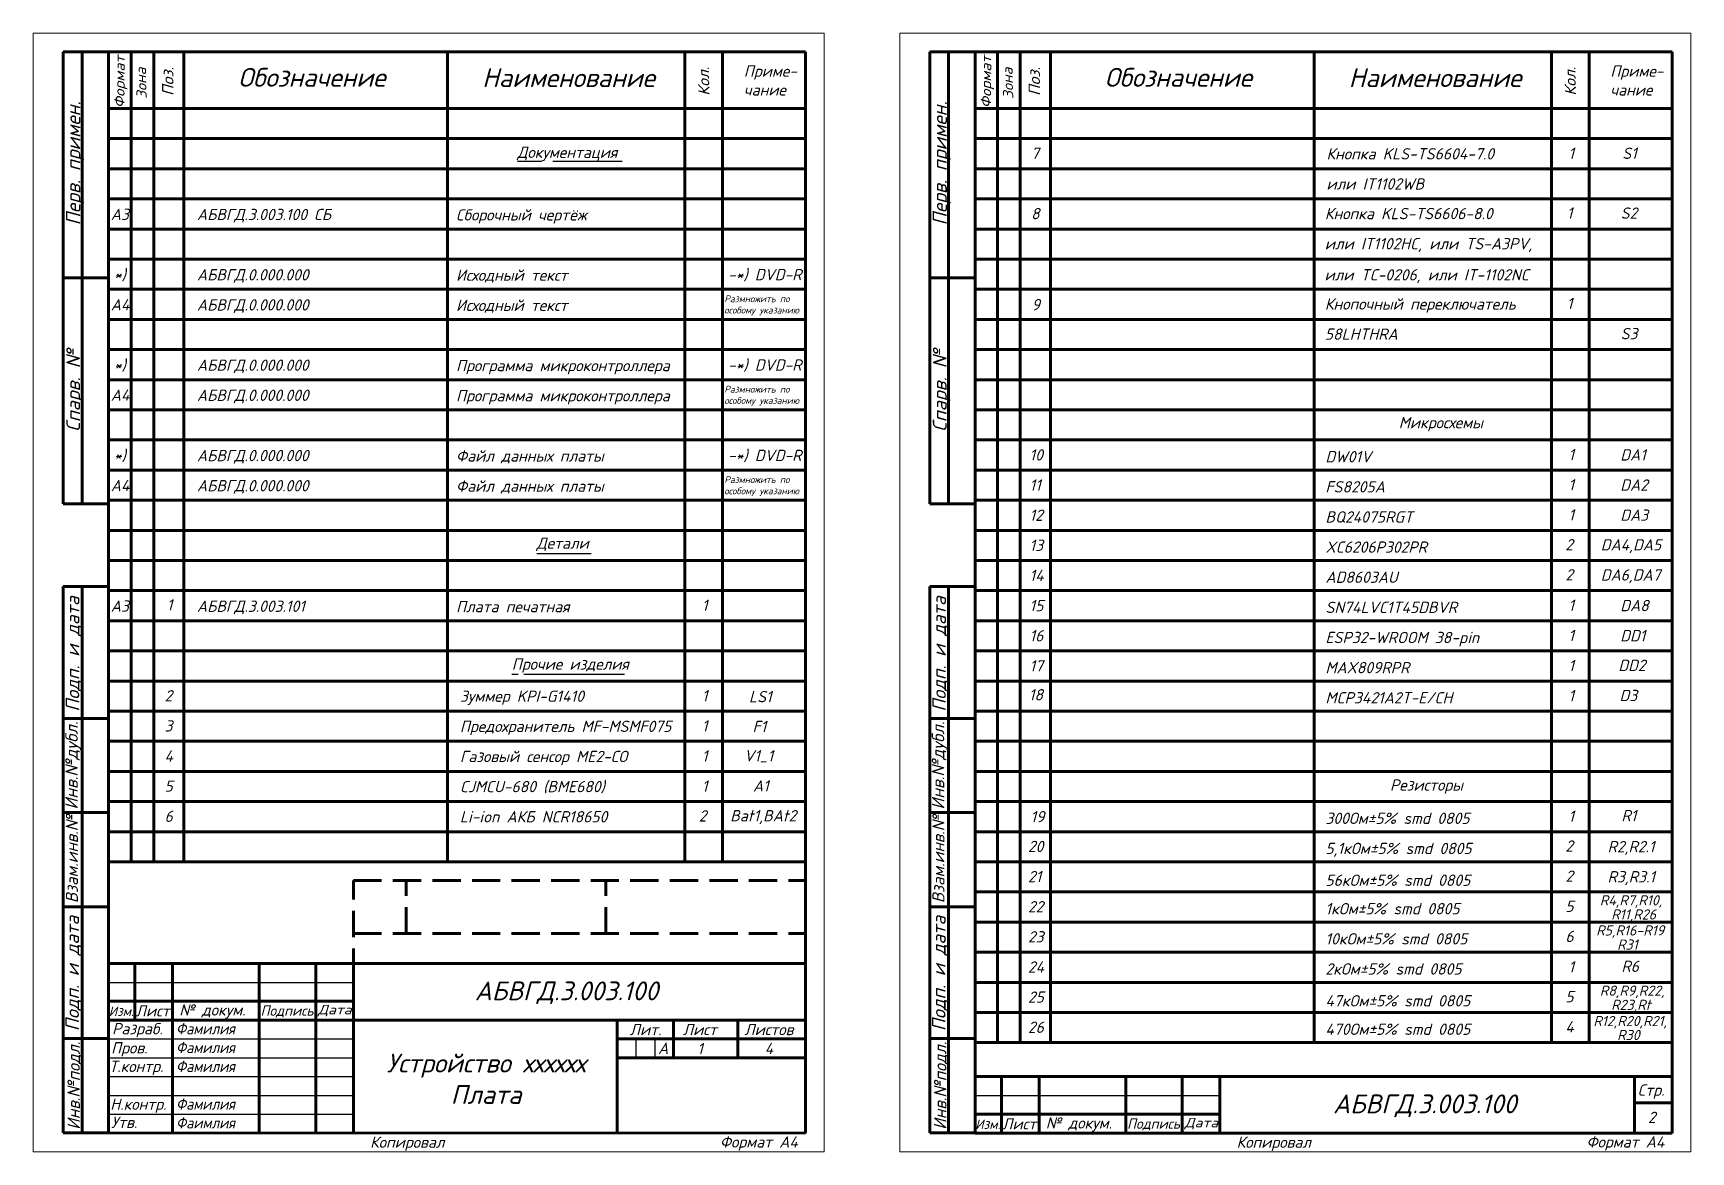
# Model space of a CAD drawing. Header units: millimetres. Extents: x -1 to 4028, y -898 to 1238.
# Drawn here: x 2473.6 to 2913.6, y 616.2 to 913.2 of the extents above; entities that cross this region are included whole.
import ezdxf
from ezdxf.enums import TextEntityAlignment as Align

# ---------------------------------------------------------------- set-up
doc = ezdxf.new("R2010")
doc.units = ezdxf.units.MM
for name, color, linetype, lineweight in [('Осн 0.6', 7, 'Continuous', 60), ('Основная (0.3)', 162, 'Continuous', 30), ('Основная (0.6)', 250, 'Continuous', 60), ('Текст', 240, 'Continuous', 30), ('Тонкая (0.2)', 250, 'Continuous', 20)]:
    doc.layers.add(name, color=color, linetype=linetype, lineweight=lineweight)
doc.styles.add('3мм', font='isocpeui.ttf', dxfattribs={"height": 3})
doc.styles.add('5мм', font='isocpeui.ttf', dxfattribs={"height": 5})

msp = doc.modelspace()

# ---------------------------------------------------------------- linework, layer by layer
at = {"layer": 'Осн 0.6'}
for p, q in [((2558.622, 666.22), (2558.622, 621.22)), ((2628.622, 641.22), (2678.622, 641.22))]:
    msp.add_line(p, q, dxfattribs=at)
at = {"layer": 'Основная (0.3)'}
for p, q in [((2602.194, 879.27), (2608.599, 879.27)), ((2611.581, 879.27), (2629.928, 879.27)), ((2607.311, 775.081), (2621.764, 775.081)), ((2600.695, 743.081), (2602.369, 743.081)), ((2603.824, 743.081), (2630.602, 743.081)), ((2493.622, 661.22), (2558.622, 661.22)), ((2493.622, 646.22), (2558.622, 646.22)), ((2633.622, 646.22), (2633.622, 641.22)), ((2638.622, 646.22), (2638.622, 641.22)), ((2493.622, 641.22), (2558.622, 641.22)), ((2493.622, 636.22), (2558.622, 636.22)), ((2493.622, 631.22), (2558.622, 631.22)), ((2723.622, 631.22), (2788.622, 631.22)), ((2493.622, 626.22), (2558.622, 626.22))]:
    msp.add_line(p, q, dxfattribs=at)
at = {"layer": 'Основная (0.6)'}
for p, q in [((2481.622, 908.22), (2481.622, 848.22)), ((2481.622, 908.22), (2493.622, 908.22)), ((2486.622, 788.22), (2486.622, 908.22)), ((2493.622, 621.272), (2493.622, 908.272)), ((2493.622, 676.22), (2493.622, 908.22)), ((2493.622, 908.22), (2678.622, 908.22)), ((2493.622, 908.22), (2493.622, 894.22)), ((2499.622, 908.22), (2499.622, 893.22)), ((2505.622, 908.22), (2505.622, 893.22)), ((2513.622, 893.22), (2513.622, 908.22)), ((2583.622, 893.22), (2583.622, 908.22)), ((2646.622, 893.22), (2646.622, 908.22)), ((2656.622, 893.22), (2656.622, 908.22)), ((2678.622, 621.22), (2678.622, 908.22)), ((2711.622, 908.22), (2711.622, 848.22)), ((2711.622, 908.22), (2723.622, 908.22)), ((2716.622, 788.22), (2716.622, 908.22)), ((2723.622, 621.272), (2723.622, 908.272)), ((2723.622, 676.22), (2723.622, 908.22)), ((2723.622, 908.22), (2908.622, 908.22)), ((2723.622, 908.22), (2723.622, 894.22)), ((2729.622, 908.22), (2729.622, 893.22)), ((2735.622, 908.22), (2735.622, 893.22)), ((2743.622, 893.22), (2743.622, 908.22)), ((2813.622, 893.22), (2813.622, 908.22)), ((2876.622, 893.22), (2876.622, 908.22)), ((2886.622, 893.22), (2886.622, 908.22)), ((2908.622, 621.22), (2908.622, 908.22)), ((2499.622, 893.22), (2493.622, 893.22)), ((2505.622, 893.22), (2499.622, 893.22)), ((2499.622, 893.22), (2499.622, 693.22)), ((2505.622, 893.22), (2513.622, 893.22)), ((2505.622, 893.22), (2505.622, 693.22)), ((2513.622, 893.22), (2583.622, 893.22)), ((2513.622, 893.22), (2513.622, 885.22)), ((2583.622, 893.22), (2646.622, 893.22)), ((2583.622, 893.22), (2583.622, 693.22)), ((2646.622, 893.22), (2656.622, 893.22)), ((2646.622, 893.22), (2646.622, 693.22)), ((2656.622, 893.22), (2678.622, 893.22)), ((2656.622, 893.22), (2656.622, 693.22)), ((2729.622, 893.22), (2723.622, 893.22)), ((2735.622, 893.22), (2729.622, 893.22)), ((2729.622, 893.22), (2729.622, 645.22)), ((2735.622, 893.22), (2743.622, 893.22)), ((2735.622, 893.22), (2735.622, 645.22)), ((2743.622, 893.22), (2813.622, 893.22)), ((2743.622, 893.22), (2743.622, 885.22)), ((2813.622, 893.22), (2876.622, 893.22)), ((2813.622, 893.22), (2813.622, 645.22)), ((2876.622, 893.22), (2886.622, 893.22)), ((2876.622, 893.22), (2876.622, 645.22)), ((2886.622, 893.22), (2908.622, 893.22)), ((2886.622, 893.22), (2886.622, 645.22)), ((2678.622, 885.22), (2493.622, 885.22)), ((2513.622, 885.22), (2513.622, 877.22)), ((2908.622, 885.22), (2723.622, 885.22)), ((2743.622, 885.22), (2743.622, 877.22)), ((2678.622, 877.22), (2493.622, 877.22)), ((2513.622, 877.22), (2513.622, 869.22)), ((2908.622, 877.22), (2723.622, 877.22)), ((2743.622, 877.22), (2743.622, 869.22)), ((2678.622, 869.22), (2493.622, 869.22)), ((2513.622, 869.22), (2513.622, 861.22)), ((2908.622, 869.22), (2723.622, 869.22)), ((2743.622, 869.22), (2743.622, 861.22)), ((2678.622, 861.22), (2493.622, 861.22)), ((2513.622, 861.22), (2513.622, 853.22)), ((2908.622, 861.22), (2723.622, 861.22)), ((2743.622, 861.22), (2743.622, 853.22)), ((2678.622, 853.22), (2493.622, 853.22)), ((2513.622, 853.22), (2513.622, 845.22)), ((2908.622, 853.22), (2723.622, 853.22)), ((2743.622, 853.22), (2743.622, 845.22)), ((2481.622, 848.22), (2481.622, 788.22)), ((2481.622, 848.22), (2493.622, 848.22)), ((2678.622, 845.22), (2493.622, 845.22)), ((2513.622, 845.22), (2513.622, 837.22)), ((2711.622, 848.22), (2711.622, 788.22)), ((2711.622, 848.22), (2723.622, 848.22)), ((2908.622, 845.22), (2723.622, 845.22)), ((2743.622, 845.22), (2743.622, 837.22)), ((2678.622, 837.22), (2493.622, 837.22)), ((2513.622, 837.22), (2513.622, 829.22)), ((2908.622, 837.22), (2723.622, 837.22)), ((2743.622, 837.22), (2743.622, 829.22)), ((2678.622, 829.22), (2493.622, 829.22)), ((2513.622, 829.22), (2513.622, 813.22)), ((2908.622, 829.22), (2723.622, 829.22)), ((2743.622, 829.22), (2743.622, 813.22)), ((2678.622, 821.22), (2493.622, 821.22)), ((2908.622, 821.22), (2723.622, 821.22)), ((2678.622, 813.22), (2493.622, 813.22)), ((2513.622, 813.22), (2513.622, 805.22)), ((2908.622, 813.22), (2723.622, 813.22)), ((2743.622, 813.22), (2743.622, 805.22)), ((2678.622, 805.22), (2493.622, 805.22)), ((2513.622, 805.22), (2513.622, 797.22)), ((2908.622, 805.22), (2723.622, 805.22)), ((2743.622, 805.22), (2743.622, 797.22)), ((2678.622, 797.22), (2493.622, 797.22)), ((2513.622, 797.22), (2513.622, 789.22)), ((2908.622, 797.22), (2723.622, 797.22)), ((2743.622, 797.22), (2743.622, 789.22)), ((2481.622, 788.22), (2493.622, 788.22)), ((2678.622, 789.22), (2493.622, 789.22)), ((2513.622, 789.22), (2513.622, 781.22)), ((2711.622, 788.22), (2723.622, 788.22)), ((2908.622, 789.22), (2723.622, 789.22)), ((2743.622, 789.22), (2743.622, 781.22)), ((2678.622, 781.22), (2493.622, 781.22)), ((2513.622, 781.22), (2513.622, 773.22)), ((2908.622, 781.22), (2723.622, 781.22)), ((2743.622, 781.22), (2743.622, 773.22)), ((2678.622, 773.22), (2493.622, 773.22)), ((2513.622, 773.22), (2513.622, 765.22)), ((2908.622, 773.22), (2723.622, 773.22)), ((2743.622, 773.22), (2743.622, 765.22)), ((2481.622, 731.272), (2481.622, 766.272)), ((2481.622, 766.272), (2493.622, 766.272)), ((2486.622, 621.272), (2486.622, 766.272)), ((2711.622, 731.272), (2711.622, 766.272)), ((2711.622, 766.272), (2723.622, 766.272)), ((2716.622, 621.272), (2716.622, 766.272)), ((2678.622, 765.22), (2493.622, 765.22)), ((2513.622, 765.22), (2513.622, 757.22)), ((2908.622, 765.22), (2723.622, 765.22)), ((2743.622, 765.22), (2743.622, 757.22)), ((2678.622, 757.22), (2493.622, 757.22)), ((2513.622, 757.22), (2513.622, 749.22)), ((2908.622, 757.22), (2723.622, 757.22)), ((2743.622, 757.22), (2743.622, 749.22)), ((2678.622, 749.22), (2493.622, 749.22)), ((2513.622, 749.22), (2513.622, 741.22)), ((2908.622, 749.22), (2723.622, 749.22)), ((2743.622, 749.22), (2743.622, 741.22)), ((2678.622, 741.22), (2493.622, 741.22)), ((2513.622, 741.22), (2513.622, 733.22)), ((2908.622, 741.22), (2723.622, 741.22)), ((2743.622, 741.22), (2743.622, 733.22)), ((2481.622, 706.272), (2481.622, 731.272)), ((2481.622, 731.272), (2486.622, 731.272)), ((2486.622, 731.272), (2493.622, 731.272)), ((2678.622, 733.22), (2493.622, 733.22)), ((2513.622, 733.22), (2513.622, 725.22)), ((2711.622, 706.272), (2711.622, 731.272)), ((2711.622, 731.272), (2716.622, 731.272)), ((2716.622, 731.272), (2723.622, 731.272)), ((2908.622, 733.22), (2723.622, 733.22)), ((2743.622, 733.22), (2743.622, 725.22)), ((2678.622, 725.22), (2493.622, 725.22)), ((2513.622, 725.22), (2513.622, 717.22)), ((2908.622, 725.22), (2723.622, 725.22)), ((2743.622, 725.22), (2743.622, 717.22)), ((2678.622, 717.22), (2493.622, 717.22)), ((2513.622, 717.22), (2513.622, 709.22)), ((2908.622, 717.22), (2723.622, 717.22)), ((2743.622, 717.22), (2743.622, 709.22)), ((2678.622, 709.22), (2493.622, 709.22)), ((2513.622, 709.22), (2513.622, 693.22)), ((2908.622, 709.22), (2723.622, 709.22)), ((2743.622, 709.22), (2743.622, 645.22)), ((2481.622, 681.272), (2481.622, 706.272)), ((2481.622, 706.272), (2486.622, 706.272)), ((2486.622, 706.272), (2493.622, 706.272)), ((2711.622, 681.272), (2711.622, 706.272)), ((2711.622, 706.272), (2716.622, 706.272)), ((2716.622, 706.272), (2723.622, 706.272)), ((2678.622, 701.22), (2493.622, 701.22)), ((2908.622, 701.22), (2723.622, 701.22)), ((2493.622, 693.22), (2678.622, 693.22)), ((2723.622, 693.22), (2908.622, 693.22)), ((2558.622, 688.22), (2566.122, 688.22)), ((2558.622, 683.22), (2558.622, 688.22)), ((2569.122, 688.22), (2576.622, 688.22)), ((2572.622, 688.22), (2572.622, 684.22)), ((2579.622, 688.22), (2587.122, 688.22)), ((2590.122, 688.22), (2597.622, 688.22)), ((2600.622, 688.22), (2608.122, 688.22)), ((2611.122, 688.22), (2618.622, 688.22)), ((2621.622, 688.22), (2629.122, 688.22)), ((2625.622, 688.22), (2625.622, 684.22)), ((2632.122, 688.22), (2639.622, 688.22)), ((2642.622, 688.22), (2650.122, 688.22)), ((2653.122, 688.22), (2660.622, 688.22)), ((2663.622, 688.22), (2671.122, 688.22)), ((2674.122, 688.22), (2678.622, 688.22)), ((2908.622, 685.22), (2723.622, 685.22)), ((2481.622, 646.272), (2481.622, 681.272)), ((2481.622, 681.272), (2486.622, 681.272)), ((2486.622, 681.272), (2493.622, 681.272)), ((2558.622, 674.22), (2558.622, 680.22)), ((2572.622, 681.22), (2572.622, 674.22)), ((2625.622, 681.22), (2625.622, 674.22)), ((2711.622, 646.272), (2711.622, 681.272)), ((2711.622, 681.272), (2716.622, 681.272)), ((2716.622, 681.272), (2723.622, 681.272)), ((2558.622, 674.22), (2566.122, 674.22)), ((2558.622, 674.22), (2558.622, 673.22)), ((2569.122, 674.22), (2576.622, 674.22)), ((2579.622, 674.22), (2587.122, 674.22)), ((2590.122, 674.22), (2597.622, 674.22)), ((2600.622, 674.22), (2608.122, 674.22)), ((2611.122, 674.22), (2618.622, 674.22)), ((2621.622, 674.22), (2629.122, 674.22)), ((2625.622, 674.22), (2625.622, 677.16)), ((2632.122, 674.22), (2639.622, 674.22)), ((2642.622, 674.22), (2650.122, 674.22)), ((2653.122, 674.22), (2660.622, 674.22)), ((2663.622, 674.22), (2671.122, 674.22)), ((2674.122, 674.22), (2678.622, 674.22)), ((2908.622, 677.22), (2723.622, 677.22)), ((2558.622, 670.22), (2558.622, 666.22)), ((2908.622, 669.22), (2723.622, 669.22)), ((2493.622, 666.22), (2678.622, 666.22)), ((2500.622, 666.22), (2500.622, 651.22)), ((2510.622, 666.22), (2510.622, 621.22)), ((2533.622, 666.22), (2533.622, 621.22)), ((2548.622, 666.22), (2548.622, 621.22)), ((2723.622, 661.22), (2908.622, 661.22)), ((2493.622, 656.22), (2558.622, 656.22)), ((2493.622, 651.22), (2558.622, 651.22)), ((2558.622, 651.22), (2678.622, 651.22)), ((2628.622, 651.22), (2628.622, 621.22)), ((2643.622, 651.22), (2643.622, 641.22)), ((2660.622, 651.22), (2660.622, 641.22)), ((2908.622, 653.22), (2723.622, 653.22)), ((2481.622, 621.272), (2481.622, 646.272)), ((2481.622, 646.272), (2486.622, 646.272)), ((2486.622, 646.272), (2493.622, 646.272)), ((2628.622, 646.22), (2678.622, 646.22)), ((2711.622, 621.272), (2711.622, 646.272)), ((2711.622, 646.272), (2716.622, 646.272)), ((2716.622, 646.272), (2723.622, 646.272)), ((2908.622, 645.22), (2723.622, 645.22)), ((2730.622, 636.22), (2730.622, 621.22)), ((2740.622, 636.22), (2740.622, 621.22)), ((2763.622, 636.22), (2763.622, 621.22)), ((2778.622, 636.22), (2778.622, 621.22)), ((2788.622, 636.22), (2788.622, 621.22)), ((2723.622, 626.22), (2788.622, 626.22)), ((2486.622, 621.272), (2481.622, 621.272)), ((2493.622, 621.272), (2486.622, 621.272)), ((2493.622, 621.272), (2678.622, 621.22)), ((2716.622, 621.272), (2711.622, 621.272)), ((2723.622, 621.272), (2716.622, 621.272)), ((2908.622, 621.22), (2723.622, 621.22)), ((2723.622, 621.22), (2788.622, 621.22))]:
    msp.add_line(p, q, dxfattribs=at)
at = {"layer": 'Основная (0.6)', "linetype": 'Continuous'}
for p, q in [((2723.622, 636.22), (2908.622, 636.22)), ((2898.622, 636.22), (2898.622, 621.22)), ((2898.622, 629.22), (2908.622, 629.22)), ((2723.622, 621.22), (2908.622, 621.22)), ((2723.622, 621.22), (2908.622, 621.22))]:
    msp.add_line(p, q, dxfattribs=at)
at = {"layer": 'Тонкая (0.2)'}
for p, q in [((2683.622, 913.22), (2473.622, 913.22)), ((2473.622, 913.22), (2473.622, 616.22)), ((2683.622, 616.22), (2683.622, 913.22)), ((2913.622, 913.22), (2703.622, 913.22)), ((2703.622, 913.22), (2703.622, 616.22)), ((2913.622, 616.22), (2913.622, 913.22)), ((2473.622, 616.22), (2683.622, 616.22)), ((2703.622, 616.22), (2913.622, 616.22))]:
    msp.add_line(p, q, dxfattribs=at)

# ---------------------------------------------------------------- texts
at = {"layer": 'Текст', "style": '3мм'}
for s, height, rotation, p, p2 in [('Формат', 2.7266, 89.65377, (2497.879, 893.288), (2497.963, 907.219)), ('Формат', 2.7266, 89.65377, (2727.879, 893.288), (2727.963, 907.219)), ('Зона', 2.7275, 91.68964, (2503.801, 895.779), (2503.555, 904.106)), ('Поз.', 3.0346, 90.2488, (2510.901, 896.542), (2510.867, 904.239)), ('Кол.', 2.9742, 91.42928, (2653.179, 896.614), (2652.987, 904.311)), ('Зона', 2.7275, 91.68964, (2733.801, 895.779), (2733.555, 904.106)), ('Поз.', 3.0346, 90.2488, (2740.901, 896.542), (2740.867, 904.239)), ('Кол.', 2.9742, 91.42928, (2883.179, 896.614), (2882.987, 904.311)), ('Перв. примен.', 3.78442, 90, (2486.154, 862.174), (2486.154, 895.09)), ('Перв. примен.', 3.78442, 90, (2716.154, 862.174), (2716.154, 895.09)), ('Спарв. №', 3.6444, 90, (2486.075, 807.398), (2486.075, 829.298)), ('Спарв. №', 3.6444, 90, (2716.075, 807.398), (2716.075, 829.298)), ('Подп. и дата ', 3.57193, 90, (2485.887, 733.074), (2485.887, 765.99)), ('Подп. и дата ', 3.57193, 90, (2715.887, 733.074), (2715.887, 765.99)), ('Инв.№дубл.', 3.3201, 90, (2485.463, 707.084), (2485.463, 730.46)), ('Инв.№дубл.', 3.3201, 90, (2715.463, 707.084), (2715.463, 730.46)), ('Взам.инв.№', 3.2013, 90, (2485.503, 682.24), (2485.503, 705.617)), ('Взам.инв.№', 3.2013, 90, (2715.503, 682.24), (2715.503, 705.617)), ('Подп. и дата ', 3.57193, 90, (2485.792, 648.262), (2485.792, 681.178)), ('Подп. и дата ', 3.57193, 90, (2715.792, 648.262), (2715.792, 681.178)), ('Инв.№подл.', 3.3201, 90, (2486.033, 622.084), (2486.033, 645.46)), ('Инв.№подл.', 3.3201, 90, (2716.033, 622.084), (2716.033, 645.46))]:
    msp.add_text(s, height=height, rotation=rotation, dxfattribs=at).set_placement(p, p2, align=Align.ALIGNED)
for s, height, p, p2 in [('Изм.', 2.5198, (2493.687, 652.267), (2500.338, 652.267)), ('Подпись', 2.7694, (2533.967, 652.327), (2548.019, 652.327)), ('Дата', 2.5399, (2549.2, 652.698), (2558.139, 652.698)), ('Подпись', 2.7694, (2763.967, 622.327), (2778.019, 622.327)), ('Дата', 2.5399, (2779.2, 622.698), (2788.139, 622.698)), ('Изм.', 2.5198, (2723.687, 622.267), (2730.338, 622.267))]:
    msp.add_text(s, height=height, dxfattribs=at).set_placement(p, p2, align=Align.ALIGNED)
for s, p in [('Лист', (2500.811, 652.155)), ('№ докум.', (2512.402, 652.394)), ('Разраб.', (2494.567, 647.423)), ('Лит.', (2631.95, 647.182)), ('Лист', (2646.054, 647.195)), ('Листов', (2662.383, 647.197)), ('Пров.', (2494.312, 642.336)), ('А', (2639.49, 642.203)), ('1', (2649.886, 642.127)), ('4', (2667.786, 642.175)), ('Т.контр.', (2493.804, 637.426)), ('Стр.', (2899.524, 631.126)), ('Н.контр.', (2494.074, 627.373)), ('Утв.', (2494.34, 622.549)), ('Лист', (2730.811, 622.155)), ('№ докум.', (2742.402, 622.394)), ('2', (2902.222, 623.881)), ('Копировал', (2563.038, 617.291)), ('Формат А4', (2655.903, 617.356)), ('Копировал', (2793.038, 617.291)), ('Формат А4', (2885.903, 617.356))]:
    msp.add_text(s, height=3, dxfattribs=at).set_placement(p)
at = {"layer": 'Текст', "style": '3мм', "width": 0.9}
for s, p in [('Фамилия', (2511.567, 647.423)), ('Фамилия', (2511.567, 642.423)), ('Фамилия', (2511.567, 637.423)), ('Фамилия', (2511.567, 627.423)), ('Фаимлия', (2511.567, 622.423))]:
    msp.add_text(s, height=3, dxfattribs=at).set_placement(p)
at = {"layer": 'Текст', "attachment_point": 1}
for s, insert, char_height, width, style in [('Обозначение', (2528.04, 903.985), 5, 56.4652, '5мм'), ('Наименование', (2592.793, 903.904), 5, 56.4652, '5мм'), ('Приме-\\Pчание', (2662.249, 904.65), 3, 18.11815, '3мм'), ('Обозначение', (2758.04, 903.985), 5, 56.4652, '5мм'), ('Наименование', (2822.793, 903.904), 5, 56.4652, '5мм'), ('Приме-\\Pчание', (2892.249, 904.65), 3, 18.11815, '3мм'), ('Документация', (2602.11, 883.08), 3, 104.71349, '3мм'), ('А3', (2494.222, 866.615), 3, 13.43202, '3мм'), ('АБВГД.3.003.100 СБ', (2517.089, 866.573), 3, 56.44323, '3мм'), ('Сборочный чертёж ', (2585.861, 866.468), 3, 104.71349, '3мм'), ('*)', (2495.061, 850.615), 3, 13.43202, '3мм'), ('АБВГД.0.000.000', (2517.089, 850.573), 3, 56.44323, '3мм'), ('Исходный текст', (2585.861, 850.468), 3, 104.71349, '3мм'), ('-*) DVD-R', (2658.061, 850.615), 3, 20.75888, '3мм'), ('или TC-0206, или IT-1102NC\\P', (2816.38, 850.563), 3, 55.60227, '3мм'), ('А4', (2494.222, 842.615), 3, 13.43202, '3мм'), ('АБВГД.0.000.000', (2517.089, 842.573), 3, 56.44323, '3мм'), ('Исходный текст', (2585.861, 842.468), 3, 104.71349, '3мм'), ('Размножить по особому указанию', (2657.087, 843.586), 1.8, 21.77682, '3мм'), ('*)', (2495.061, 826.615), 3, 13.43202, '3мм'), ('АБВГД.0.000.000', (2517.089, 826.573), 3, 56.44323, '3мм'), ('Программа микроконтроллера', (2585.861, 826.468), 3, 104.71349, '3мм'), ('-*) DVD-R', (2658.061, 826.615), 3, 20.75888, '3мм'), ('А4', (2494.222, 818.615), 3, 13.43202, '3мм'), ('АБВГД.0.000.000', (2517.089, 818.573), 3, 56.44323, '3мм'), ('Программа микроконтроллера', (2585.861, 818.468), 3, 104.71349, '3мм'), ('Размножить по особому указанию', (2657.087, 819.586), 1.8, 21.77682, '3мм'), ('Микросхемы', (2836.088, 811.319), 3, 104.71349, '3мм'), ('*)', (2495.061, 802.615), 3, 13.43202, '3мм'), ('АБВГД.0.000.000', (2517.089, 802.573), 3, 56.44323, '3мм'), ('Файл данных платы', (2585.861, 802.468), 3, 104.71349, '3мм'), ('-*) DVD-R', (2658.061, 802.615), 3, 20.75888, '3мм'), ('А4', (2494.222, 794.615), 3, 13.43202, '3мм'), ('АБВГД.0.000.000', (2517.089, 794.573), 3, 56.44323, '3мм'), ('Файл данных платы', (2585.861, 794.468), 3, 104.71349, '3мм'), ('Размножить по особому указанию', (2657.087, 795.586), 1.8, 21.77682, '3мм'), ('Детали', (2607.226, 779.319), 3, 104.71349, '3мм'), ('А3', (2494.222, 762.615), 3, 13.43202, '3мм'), ('АБВГД.3.003.101', (2517.089, 762.573), 3, 56.44323, '3мм'), ('Плата печатная', (2585.861, 762.468), 3, 104.71349, '3мм'), ('Прочие изделия', (2600.662, 747.227), 3, 104.71349, '3мм'), ('Резисторы', (2833.763, 715.113), 3, 104.71349, '3мм'), ('\\pxqc;Устройство хххххх\\PПлата', (2561.495, 642.28), 5, 64.67693, '5мм')]:
    msp.add_mtext(s, dxfattribs=dict(at, insert=insert, char_height=char_height, width=width, style=style))
at = {"layer": 'Текст', "linetype": 'Continuous', "attachment_point": 1}
for s, insert, char_height, width, style in [('7', (2738.495, 882.804), 3, 13.43202, '3мм'), ('Кнопка KLS-TS6604-7.0 ', (2816.895, 882.688), 3, 104.71349, '3мм'), ('1', (2881.132, 882.831), 3, 13.43202, '3мм'), ('S1', (2895.403, 882.82), 3, 13.43202, '3мм'), ('или IT1102WB', (2816.895, 874.688), 3, 104.71349, '3мм'), ('8', (2738.495, 866.804), 3, 13.43202, '3мм'), ('Кнопка KLS-TS6606-8.0', (2816.465, 866.816), 3, 104.71349, '3мм'), ('1', (2880.702, 866.958), 3, 13.43202, '3мм'), ('S2', (2894.972, 866.947), 3, 13.43202, '3мм'), ('или IT1102HC, или TS-A3PV, ', (2816.465, 858.816), 3, 100.89738, '3мм'), ('9', (2738.658, 842.64), 3, 13.43202, '3мм'), ('Кнопочный переключатель', (2816.465, 842.816), 3, 104.71349, '3мм'), ('1', (2880.702, 842.958), 3, 13.43202, '3мм'), ('58LHTHRA', (2816.465, 834.816), 3, 104.71349, '3мм'), ('S3', (2894.972, 834.947), 3, 13.43202, '3мм'), ('10', (2738.08, 802.745), 3, 13.43202, '3мм'), ('DW01V', (2816.622, 802.273), 3, 104.71349, '3мм'), ('1', (2881.132, 802.831), 3, 13.43202, '3мм'), ('DA1', (2894.883, 802.755), 3, 13.43202, '3мм'), ('11', (2738.08, 794.745), 3, 13.43202, '3мм'), ('FS8205A', (2816.622, 794.273), 3, 104.71349, '3мм'), ('1', (2881.132, 794.831), 3, 13.43202, '3мм'), ('DA2', (2894.883, 794.755), 3, 13.43202, '3мм'), ('12', (2738.08, 786.745), 3, 13.43202, '3мм'), ('BQ24075RGT', (2816.622, 786.273), 3, 104.71349, '3мм'), ('1', (2881.132, 786.831), 3, 13.43202, '3мм'), ('DA3', (2894.883, 786.755), 3, 13.43202, '3мм'), ('2', (2880.309, 778.913), 3, 13.43202, '3мм'), ('DA4,DA5', (2889.714, 778.878), 3, 13.43202, '3мм'), ('13', (2738.08, 778.745), 3, 13.43202, '3мм'), ('XC6206P302PR', (2816.622, 778.273), 3, 104.71349, '3мм'), ('14', (2738.08, 770.745), 3, 13.43202, '3мм'), ('AD8603AU', (2816.622, 770.273), 3, 104.71349, '3мм'), ('2', (2880.309, 770.913), 3, 13.43202, '3мм'), ('DA6,DA7', (2889.714, 770.878), 3, 13.43202, '3мм'), ('1', (2509.097, 762.938), 3, 13.43202, '3мм'), ('1', (2651.132, 762.831), 3, 13.43202, '3мм'), ('15', (2738.08, 762.745), 3, 13.43202, '3мм'), ('SN74LVC1T45DBVR', (2816.622, 762.273), 3, 104.71349, '3мм'), ('1', (2881.132, 762.831), 3, 13.43202, '3мм'), ('DA8', (2894.883, 762.755), 3, 13.43202, '3мм'), ('16', (2738.08, 754.745), 3, 13.43202, '3мм'), ('ESP32-WROOM 38-pin', (2816.622, 754.273), 3, 104.71349, '3мм'), ('1', (2881.132, 754.831), 3, 13.43202, '3мм'), ('DD1', (2894.883, 754.755), 3, 13.43202, '3мм'), ('17', (2738.08, 746.745), 3, 13.43202, '3мм'), ('MAX809RPR', (2816.622, 746.273), 3, 104.71349, '3мм'), ('1', (2881.132, 746.831), 3, 13.43202, '3мм'), ('DD2', (2894.387, 746.878), 3, 13.43202, '3мм'), ('2', (2508.495, 738.804), 3, 13.43202, '3мм'), ('Зуммер KPI-G1410', (2586.895, 738.688), 3, 104.71349, '3мм'), ('1', (2651.132, 738.831), 3, 13.43202, '3мм'), ('LS1', (2663.63, 738.57), 3, 13.43202, '3мм'), ('18', (2737.896, 739.074), 3, 13.43202, '3мм'), ('MCP3421A2T-E/CH', (2816.622, 738.273), 3, 104.71349, '3мм'), ('1', (2881.132, 738.831), 3, 13.43202, '3мм'), ('D3', (2894.69, 738.878), 3, 13.43202, '3мм'), ('3', (2508.495, 730.804), 3, 13.43202, '3мм'), ('Предохранитель MF-MSMF075', (2586.895, 730.688), 3, 106.99591, '3мм'), ('1', (2651.132, 730.831), 3, 13.43202, '3мм'), ('F1', (2664.562, 730.642), 3, 13.43202, '3мм'), ('4', (2508.495, 722.804), 3, 13.43202, '3мм'), ('Газовый сенсор МЕ2-СО', (2586.895, 722.688), 3, 104.71349, '3мм'), ('1', (2651.132, 722.831), 3, 27.4901, '3мм'), ('V1_1', (2662.314, 722.878), 3, 13.43202, '3мм'), ('5', (2508.495, 714.804), 3, 13.43202, '3мм'), ('CJMCU-680 (BME680)', (2586.895, 714.688), 3, 104.71349, '3мм'), ('1', (2651.132, 714.831), 3, 27.4901, '3мм'), ('A1', (2664.671, 714.878), 3, 13.43202, '3мм'), ('6', (2508.495, 706.804), 3, 13.43202, '3мм'), ('Li-ion АКБ NCR18650', (2586.895, 706.688), 3, 104.71349, '3мм'), ('2', (2650.309, 706.913), 3, 13.43202, '3мм'), ('Bat1,BAt2', (2658.637, 706.96), 3, 13.43202, '3мм'), ('19', (2738.356, 706.705), 3, 13.43202, '3мм'), ('300Ом±5% smd 0805', (2816.622, 706.273), 3, 104.71349, '3мм'), ('1', (2881.132, 706.831), 3, 13.43202, '3мм'), ('R1', (2895.191, 706.988), 3, 13.43202, '3мм'), ('20', (2737.663, 698.804), 3, 13.43202, '3мм'), ('5,1кОм±5% smd 0805', (2816.622, 698.273), 3, 104.71349, '3мм'), ('2', (2880.309, 698.913), 3, 13.43202, '3мм'), ('R2,R2.1', (2891.521, 698.759), 3, 13.43202, '3мм'), ('21', (2737.663, 690.804), 3, 13.43202, '3мм'), ('2', (2880.309, 690.913), 3, 13.43202, '3мм'), ('56кОм±5% smd 0805', (2816.622, 689.825), 3, 104.71349, '3мм'), ('R3,R3.1', (2891.521, 690.759), 3, 13.43202, '3мм'), ('22', (2737.663, 682.804), 3, 13.43202, '3мм'), ('1кОм±5% smd 0805', (2816.622, 682.273), 3, 104.71349, '3мм'), ('5', (2880.309, 682.913), 3, 13.43202, '3мм'), ('R4,R7,R10,', (2889.466, 684.357), 2.7, 12.08881, '3мм'), ('R11,R26', (2892.49, 680.598), 2.7, 12.08881, '3мм'), ('23', (2737.663, 674.804), 3, 13.43202, '3мм'), ('10кОм±5% smd 0805', (2816.622, 674.273), 3, 104.71349, '3мм'), ('6', (2880.309, 674.913), 3, 13.43202, '3мм'), ('R5,R16-R19', (2888.49, 676.357), 2.7, 12.08881, '3мм'), ('R31', (2894.066, 672.598), 2.7, 12.08881, '3мм'), ('24', (2737.663, 666.804), 3, 13.43202, '3мм'), ('2кОм±5% smd 0805', (2816.622, 666.273), 3, 104.71349, '3мм'), ('1', (2881.132, 666.831), 3, 13.43202, '3мм'), ('R6', (2895.191, 666.988), 3, 13.43202, '3мм'), ('АБВГД.3.003.100 ', (2590.838, 661.458), 5, 56.4652, '5мм'), ('R8,R9,R22,', (2889.466, 660.357), 2.7, 12.08881, '3мм'), ('25', (2737.663, 658.804), 3, 13.43202, '3мм'), ('47кОм±5% smd 0805', (2816.622, 657.825), 3, 104.71349, '3мм'), ('5', (2880.309, 658.913), 3, 13.43202, '3мм'), ('R23,Rt', (2892.49, 656.598), 2.7, 12.08881, '3мм'), ('R12,R20,R21,', (2887.752, 652.302), 2.7, 12.08881, '3мм'), ('26', (2737.663, 650.804), 3, 13.43202, '3мм'), ('470Ом±5% smd 0805', (2816.622, 650.273), 3, 104.71349, '3мм'), ('4', (2880.309, 650.913), 3, 13.43202, '3мм'), ('R30', (2894.066, 648.598), 2.7, 12.08881, '3мм'), ('АБВГД.3.003.100 ', (2818.65, 631.458), 5, 56.4652, '5мм')]:
    msp.add_mtext(s, dxfattribs=dict(at, insert=insert, char_height=char_height, width=width, style=style))

doc.saveas('drawing.dxf')
